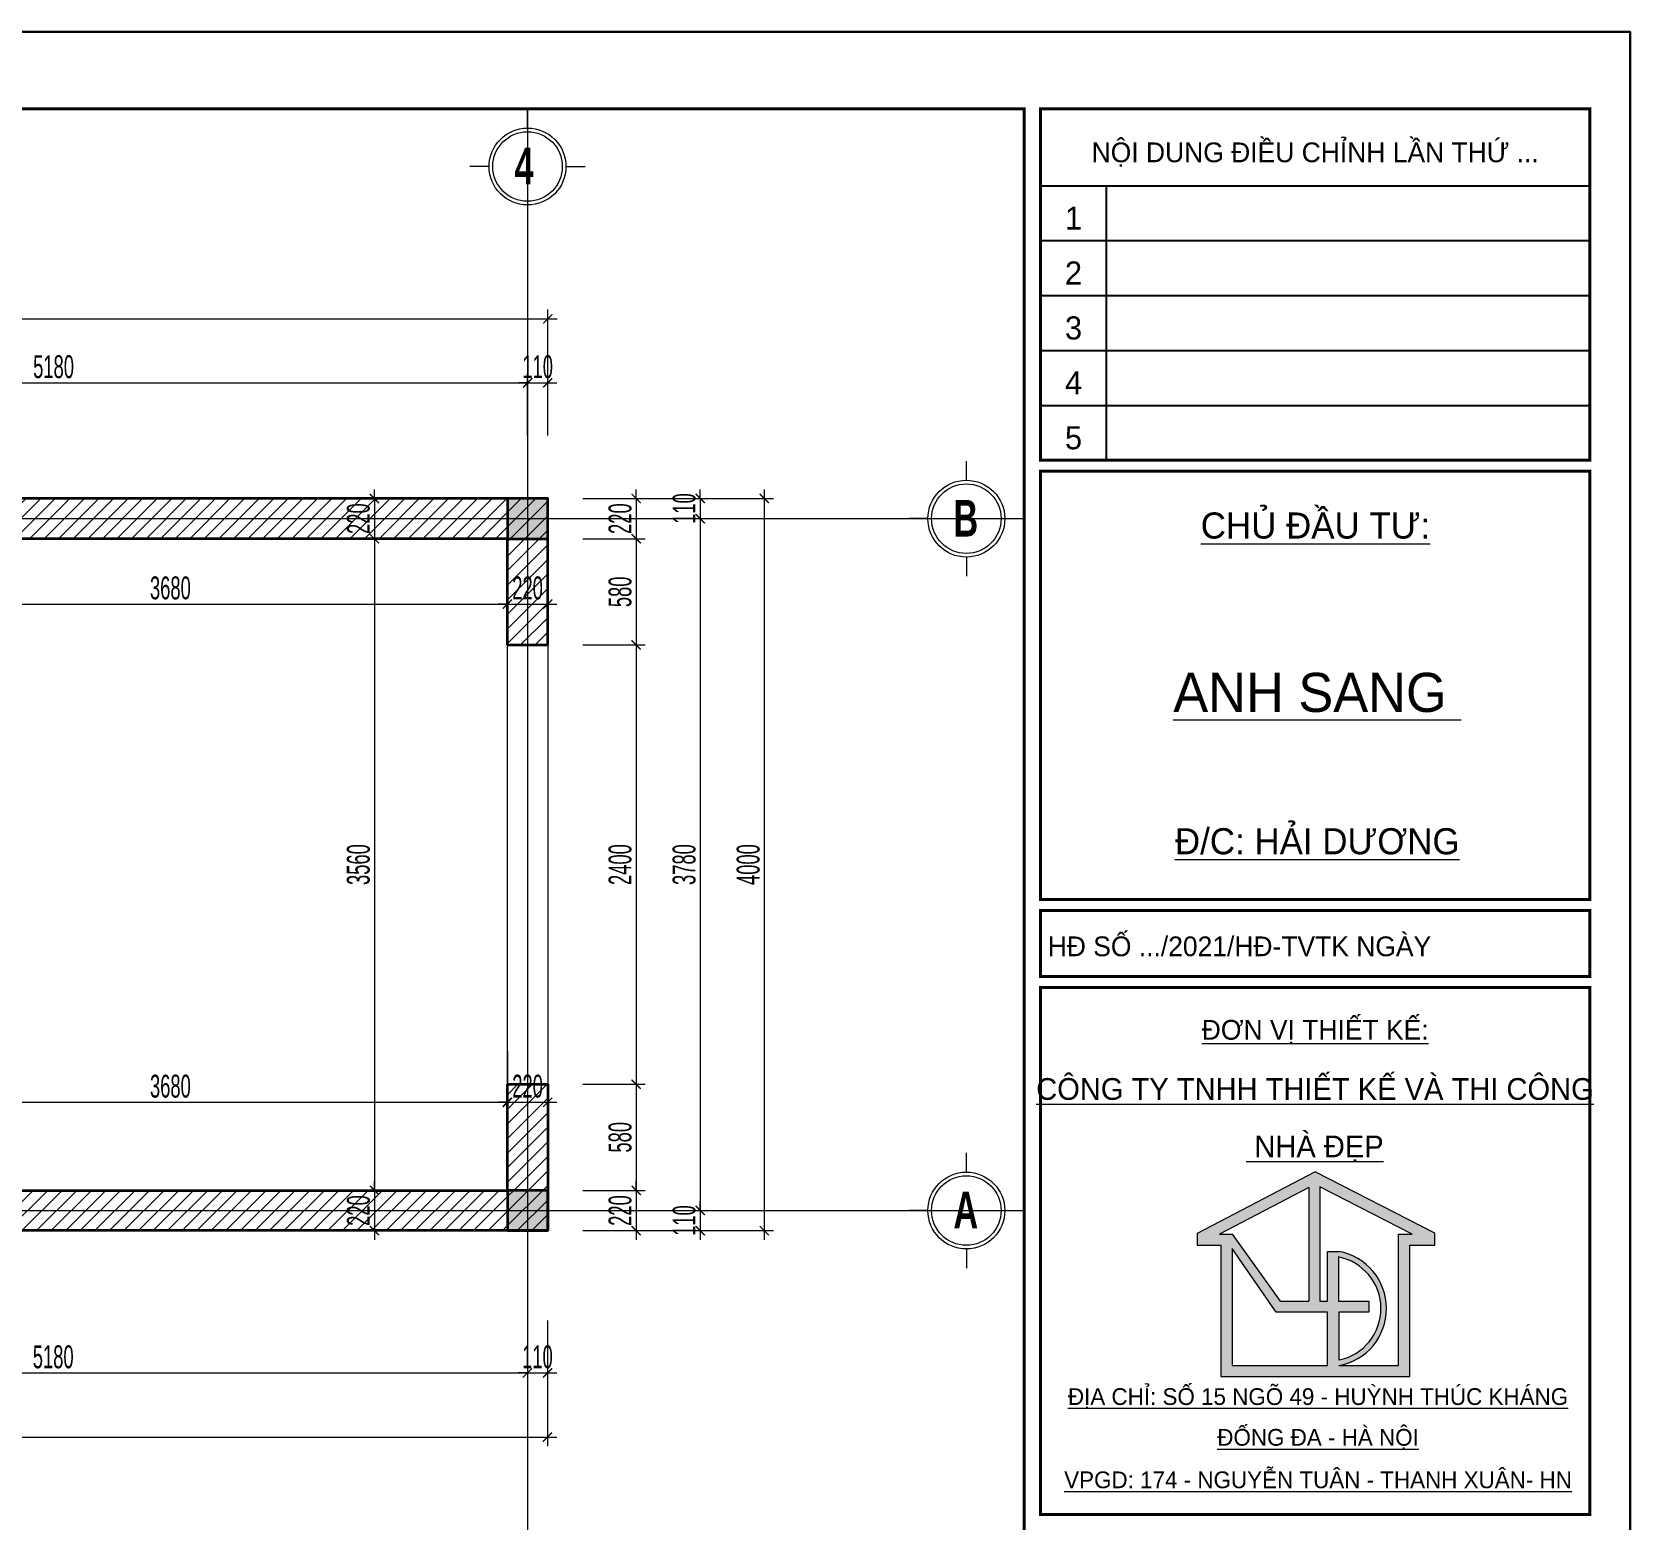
# Model space of a CAD drawing. Header units: millimetres. Extents: x 1336014 to 2939047, y -333549 to -60566.
# Drawn here: x 1459574 to 1468303, y -119753 to -111623 of the extents above; entities that cross this region are included whole.
import ezdxf
from ezdxf.enums import TextEntityAlignment as Align

# ---------------------------------------------------------------- set-up
doc = ezdxf.new("R2010")
doc.units = ezdxf.units.MM
doc.header["$MEASUREMENT"] = 0
doc.linetypes.add('CENTER2', pattern=[1.125, 0.75, -0.125, 0.125, -0.125])
for name, color, linetype, lineweight in [('01.Cut', 255, 'Continuous', 35), ('02.Thay', 145, 'Continuous', 15), ('05.Text', 253, 'Continuous', 18), ('06.betong', 2, 'Continuous', 35), ('08.Dim', 156, 'Continuous', 15), ('09.Hatch', 250, 'Continuous', 5), ('10.truc', 250, 'CENTER2', 20), ('11.Khung bo', 32, 'Continuous', 50), ('12.Khung', 36, 'Continuous', 25)]:
    doc.layers.add(name, color=color, linetype=linetype, lineweight=lineweight)
doc.layers.add('Tpl_Bound', color=1, linetype='Continuous', plot=False)
doc.styles.add('AVANT', font='')
doc.styles.add('AVANTHB', font='')
doc.styles.add('TT5_Text Dim', font='hoatbif.shx', dxfattribs={"width": 0.6})
doc.styles.add('VnAvantH', font='')
doc.styles.get('AVANT').set_extended_font_data('.VnAvant')
doc.styles.get('AVANTHB').set_extended_font_data('.VnAvantH', bold=True)
doc.styles.get('VnAvantH').set_extended_font_data('.VnAvantH')
doc.dimstyles.new('TT5_Dim 1-50', dxfattribs={"dimscale": 50, "dimtxt": 2.5, "dimasz": 1, "dimexe": 1, "dimexo": 0.5, "dimgap": 0.5, "dimtad": 1, "dimdec": 0, "dimzin": 0, "dimdsep": 46, "dimtxsty": 'TT5_Text Dim', "dimblk": 'ARCHTICK', "dimcen": 0, "dimdle": 1, "dimclrd": 256, "dimclre": 256, "dimclrt": 1, "dimadec": 0, "dimazin": 0, "dimtfac": 0.015, "dimtdec": 0, "dimtix": 1, "dimtmove": 2, "dimatfit": 3, "dimldrblk": 'DOT', "dimfxl": 1, "dimtolj": 1, "dimtzin": 0, "dimlwd": -1, "dimlwe": -1, "dimarcsym": 1})
pattern_1 = [(45, (907983.08, -82076.24), (-39.7747564, 39.7747564), [])]

# ---------------------------------------------------------------- blocks, each defined once
blk = doc.blocks.new('100')
at = {"layer": '09.Hatch'}
h = blk.add_hatch(color=3, dxfattribs=at)
h.paths.add_polyline_path([(1897639, -927180), (1897639, -927287), (1897855, -927287), (1897855, -928484), (1898824, -928484), (1899574, -928484), (1899574, -927287), (1899801, -927287), (1899801, -927179), (1898713, -926620)])
h.paths.add_polyline_path([(1898756, -926756), (1899596, -927187), (1899473, -927187), (1899473, -928384), (1898929, -928384, 0.834181), (1898929, -927344), (1898824, -927344), (1898824, -927797), (1898756, -927797)], flags=16)
h.paths.add_polyline_path([(1898656, -927796), (1898393, -927796), (1897956, -927186), (1897843, -927186), (1898656, -926763)], flags=16)
h.paths.add_polyline_path([(1898929, -928333), (1898929, -927898), (1899202, -927898), (1899202, -927797), (1898924, -927797), (1898924, -927395, -0.822042)], flags=16)
h.paths.add_polyline_path([(1898357, -927898), (1898824, -927898), (1898824, -928384), (1897956, -928384), (1897956, -927316)], flags=16)
at = {"layer": '05.Text'}
for p, q in [((1898713, -926620), (1897639, -927180)), ((1899801, -927179), (1898713, -926620)), ((1899801, -927179), (1898713, -926620)), ((1899801, -927179), (1898713, -926620)), ((1898656, -926763), (1897843, -927186)), ((1898656, -926763), (1897843, -927186)), ((1898656, -926763), (1897843, -927186)), ((1898656, -926763), (1898656, -927796)), ((1898656, -926763), (1898656, -927796)), ((1898656, -926763), (1898656, -927796)), ((1899596, -927187), (1898756, -926756)), ((1898756, -926756), (1898756, -927797)), ((1899596, -927187), (1898756, -926756)), ((1898756, -926756), (1898756, -927797)), ((1899596, -927187), (1898756, -926756)), ((1898756, -926756), (1898756, -927797)), ((1897639, -927180), (1897639, -927287)), ((1897843, -927186), (1897956, -927186)), ((1897956, -927186), (1897956, -927186)), ((1897956, -927186), (1898393, -927796)), ((1899473, -928384), (1899473, -927187)), ((1899473, -927187), (1899596, -927187)), ((1899473, -928384), (1899473, -927187)), ((1899473, -927187), (1899596, -927187)), ((1899473, -928384), (1899473, -927187)), ((1899473, -927187), (1899596, -927187)), ((1899801, -927287), (1899801, -927179)), ((1899801, -927287), (1899801, -927179)), ((1899801, -927287), (1899801, -927179)), ((1897639, -927287), (1897855, -927287)), ((1897855, -927287), (1897855, -928484)), ((1897956, -927316), (1897956, -928384)), ((1898357, -927898), (1897956, -927316)), ((1898824, -927797), (1898824, -927344)), ((1898824, -927797), (1898824, -927344)), ((1898824, -927344), (1898929, -927344)), ((1898924, -927395), (1898924, -927797)), ((1899574, -928484), (1899574, -927287)), ((1899574, -927287), (1899801, -927287)), ((1898393, -927796), (1898656, -927796)), ((1898756, -927797), (1898824, -927797)), ((1898924, -927797), (1899202, -927797)), ((1899202, -927797), (1899202, -927898)), ((1898824, -927898), (1898357, -927898)), ((1898824, -928384), (1898824, -927898)), ((1899202, -927898), (1898929, -927898)), ((1898929, -927898), (1898929, -928333)), ((1897956, -928384), (1898824, -928384)), ((1898929, -928384), (1899473, -928384)), ((1897855, -928484), (1898824, -928484)), ((1898824, -928484), (1899574, -928484))]:
    blk.add_line(p, q, dxfattribs=at)
for radius, start, end in [(478, 281.4298, 79.1164), (478, 281.4298, 79.1164), (478, 281.4298, 79.1164), (528, 280.3316, 79.6684)]:
    blk.add_arc((1898834, -927864), radius, start, end, dxfattribs=at)
at = {"layer": '11.Khung bo', "const_width": 26.7}
for points in [[(1860913, -945240), (1860913, -916940), (1896063, -916940), (1896063, -945240)], [(1860913, -945240), (1860913, -916940), (1896063, -916940), (1896063, -945240)], [(1860913, -945240), (1860913, -916940), (1896063, -916940), (1896063, -945240)], [(1896213, -920140), (1896213, -916940), (1901213, -916940), (1901213, -920140)], [(1896213, -920140), (1896213, -916940), (1901213, -916940), (1901213, -920140)], [(1896213, -920140), (1896213, -916940), (1901213, -916940), (1901213, -920140)], [(1896213, -924140), (1901213, -924140), (1901213, -920240), (1896213, -920240)], [(1896213, -924140), (1901213, -924140), (1901213, -920240), (1896213, -920240)], [(1896213, -924140), (1901213, -924140), (1901213, -920240), (1896213, -920240)], [(1896213, -924840), (1901213, -924840), (1901213, -924240), (1896213, -924240)], [(1896213, -924840), (1901213, -924840), (1901213, -924240), (1896213, -924240)], [(1896213, -924840), (1901213, -924840), (1901213, -924240), (1896213, -924240)], [(1896213, -929740), (1901213, -929740), (1901213, -924940), (1896213, -924940)], [(1896213, -929740), (1901213, -929740), (1901213, -924940), (1896213, -924940)], [(1896213, -929740), (1901213, -929740), (1901213, -924940), (1896213, -924940)]]:
    blk.add_lwpolyline(points, close=True, dxfattribs=at)
at = {"layer": '12.Khung'}
for p, q in [((1896213, -917640), (1901213, -917640)), ((1896213, -917640), (1901213, -917640)), ((1896213, -917640), (1901213, -917640)), ((1896813, -920140), (1896813, -917640)), ((1896813, -920140), (1896813, -917640)), ((1896813, -920140), (1896813, -917640)), ((1896213, -918140), (1901213, -918140)), ((1896213, -918140), (1901213, -918140)), ((1896213, -918140), (1901213, -918140)), ((1896213, -918640), (1901213, -918640)), ((1896213, -918640), (1901213, -918640)), ((1896213, -918640), (1901213, -918640)), ((1896213, -919140), (1901213, -919140)), ((1896213, -919140), (1901213, -919140)), ((1896213, -919140), (1901213, -919140)), ((1896213, -919640), (1901213, -919640)), ((1896213, -919640), (1901213, -919640)), ((1896213, -919640), (1901213, -919640))]:
    blk.add_line(p, q, dxfattribs=at)
blk.add_lwpolyline([(1901579, -945940), (1901579, -916240), (1859580, -916240), (1859580, -945940)], close=True, dxfattribs=at)
blk.add_lwpolyline([(1901579, -945940), (1901579, -916240), (1859580, -916240), (1859580, -945940)], close=True, dxfattribs=at)
blk.add_lwpolyline([(1901579, -945940), (1901579, -916240), (1859580, -916240), (1859580, -945940)], close=True, dxfattribs=at)
at = {"layer": '05.Text', "style": 'VnAvantH'}
for s, p in [('Néi dung ®iÒu chØnh lÇn thø ...', (1898713, -917329)), ('H§ sè .../2021/H§-TVTK ngµy ', (1898057, -924540))]:
    blk.add_text(s, height=180, dxfattribs=at).set_placement(p, align=Align.MIDDLE)
at = {"layer": '05.Text'}
for s, height, style, p in [('1', 210, 'AVANT', (1896513, -918040)), ('2', 210, 'AVANT', (1896513, -918540)), ('3', 210, 'AVANT', (1896513, -919040)), ('4', 210, 'AVANT', (1896513, -919540)), ('5', 210, 'AVANT', (1896513, -920040)), ('%%uChñ ®Çu t\xad:', 237.6, 'VnAvantH', (1898716, -920853)), ('%%Uanh sang ', 356.4, 'VnAvantH', (1898732, -922432)), ('%%U®/c: h¶i d\xad¬ng', 237.6, 'VnAvantH', (1898732, -923728)), ('%%U®¬n vÞ thiÕt kÕ:', 180, 'VnAvantH', (1898713, -925416)), ('%%Uc«ng ty tnhh thiÕt kÕ vµ thi c«ng', 198, 'VnAvantH', (1898711, -925964)), ('%%U nhµ ®Ñp', 198, 'VnAvantH', (1898711, -926487)), ('%%U®Þa chØ: sè 15 ngâ 49 - huúnh thóc kh¸ng', 152.46, 'VnAvantH', (1898739, -928742)), ('%%U®èng ®a - hµ néi', 152.46, 'VnAvantH', (1898739, -929113)), ('%%Uvpgd: 174 - nguyÔn tu©n - thanh xu©n- hn', 152.46, 'VnAvantH', (1898739, -929500))]:
    blk.add_text(s, height=height, dxfattribs=dict(at, style=style)).set_placement(p, align=Align.CENTER)
blk = doc.blocks.new('DANHTRUC')
for p, q in [((980383, -947347), (980383, -947137)), ((979963, -947767), (979753, -947767)), ((980803, -947767), (981013, -947767)), ((980383, -948187), (980383, -948397))]:
    blk.add_line(p, q)
for radius in [420, 380]:
    blk.add_circle((980383, -947767), radius)
blk = doc.blocks.new('DFGFH')
h = blk.add_hatch(color=256)
h.dxf.hatch_style = 1
h.paths.add_polyline_path([(15438.1, 12136.8), (15658.1, 12136.8), (15658.1, 12356.8), (15438.1, 12356.8)])
blk.add_lwpolyline([(15438.1, 12136.8), (15658.1, 12136.8), (15658.1, 12356.8), (15438.1, 12356.8)], close=True)
blk = doc.blocks.new('_ARCHTICK')
at = {"const_width": 0.15}
blk.add_lwpolyline([(-0.5, -0.5), (0.5, 0.5)], dxfattribs=at)
blk = doc.blocks.new('*D484')
at = {"layer": '08.Dim', "transparency": 16777216}
for p, q in [((1457100.1, -118662.1), (1457100.1, -118999.6)), ((1462280.1, -118662.1), (1462280.1, -118999.6)), ((1457050.1, -118949.6), (1462330.1, -118949.6))]:
    blk.add_line(p, q, dxfattribs=at)
at = {"layer": 'Defpoints', "color": 0, "transparency": 16777216}
for p in [(1457100.1, -118637.1), (1462280.1, -118637.1), (1462280.1, -118949.6)]:
    blk.add_point(p, dxfattribs=at)
at = {"layer": '08.Dim', "transparency": 16777216, "xscale": 50, "yscale": 50, "zscale": 50, "rotation": 180}
blk.add_blockref('_ARCHTICK', (1457100.1, -118949.6), dxfattribs=at)
at = {"layer": '08.Dim', "transparency": 16777216, "xscale": 50, "yscale": 50, "zscale": 50}
blk.add_blockref('_ARCHTICK', (1462280.1, -118949.6), dxfattribs=at)
at = {"layer": '08.Dim', "color": 1, "transparency": 16777216, "insert": (1459690.1, -118862.1), "char_height": 125, "attachment_point": 5, "style": 'TT5_Text Dim'}
blk.add_mtext('\\A1;5180', dxfattribs=at)
blk = doc.blocks.new('_DOT')
blk.add_line((-0.5, 0), (-1, 0))
at = {"const_width": 0.5}
blk.add_lwpolyline([(-0.25, 0, 1), (0.25, 0, 1)], format="xyb", close=True, dxfattribs=at)
blk = doc.blocks.new('*D485')
at = {"layer": '08.Dim', "transparency": 16777216}
for p, q in [((1462280.1, -118662.1), (1462280.1, -118999.6)), ((1462390.1, -118662.1), (1462390.1, -118999.6)), ((1462280.1, -118949.6), (1462230.1, -118949.6)), ((1462280.1, -118949.6), (1462390.1, -118949.6)), ((1462390.1, -118949.6), (1462440.1, -118949.6))]:
    blk.add_line(p, q, dxfattribs=at)
at = {"layer": 'Defpoints', "color": 0, "transparency": 16777216}
for p in [(1462280.1, -118637.1), (1462390.1, -118637.1), (1462390.1, -118949.6)]:
    blk.add_point(p, dxfattribs=at)
at = {"layer": '08.Dim', "transparency": 16777216, "xscale": 50, "yscale": 50, "zscale": 50}
blk.add_blockref('_ARCHTICK', (1462280.1, -118949.6), dxfattribs=at)
at = {"layer": '08.Dim', "transparency": 16777216, "xscale": 50, "yscale": 50, "zscale": 50, "rotation": 180}
blk.add_blockref('_ARCHTICK', (1462390.1, -118949.6), dxfattribs=at)
at = {"layer": '08.Dim', "color": 1, "transparency": 16777216, "insert": (1462335.1, -118862.1), "char_height": 125, "attachment_point": 5, "style": 'TT5_Text Dim'}
blk.add_mtext('\\A1;110', dxfattribs=at)
blk = doc.blocks.new('*D486')
at = {"layer": '08.Dim', "transparency": 16777216}
for p, q in [((1447390.1, -118662.1), (1447390.1, -119349.6)), ((1462390.1, -118662.1), (1462390.1, -119349.6)), ((1447340.1, -119299.6), (1462440.1, -119299.6))]:
    blk.add_line(p, q, dxfattribs=at)
at = {"layer": 'Defpoints', "color": 0, "transparency": 16777216}
for p in [(1447390.1, -118637.1), (1462390.1, -118637.1), (1462390.1, -119299.6)]:
    blk.add_point(p, dxfattribs=at)
at = {"layer": '08.Dim', "transparency": 16777216, "xscale": 50, "yscale": 50, "zscale": 50, "rotation": 180}
blk.add_blockref('_ARCHTICK', (1447390.1, -119299.6), dxfattribs=at)
at = {"layer": '08.Dim', "transparency": 16777216, "xscale": 50, "yscale": 50, "zscale": 50}
blk.add_blockref('_ARCHTICK', (1462390.1, -119299.6), dxfattribs=at)
at = {"layer": '08.Dim', "color": 1, "transparency": 16777216, "insert": (1455390.1, -119212.1), "char_height": 125, "attachment_point": 5, "style": 'TT5_Text Dim'}
blk.add_mtext('\\A1;15000', dxfattribs=at)
blk = doc.blocks.new('*D491')
at = {"layer": '08.Dim', "transparency": 16777216}
for p, q in [((1462583.6, -114172), (1463274.2, -114172)), ((1463224.2, -114172), (1463224.2, -114122)), ((1463224.2, -114172), (1463224.2, -114282)), ((1462583.6, -114282), (1463274.2, -114282)), ((1463224.2, -114282), (1463224.2, -114332))]:
    blk.add_line(p, q, dxfattribs=at)
at = {"layer": 'Defpoints', "color": 0, "transparency": 16777216}
for p in [(1462558.6, -114172), (1462558.6, -114282), (1463224.2, -114282)]:
    blk.add_point(p, dxfattribs=at)
at = {"layer": '08.Dim', "transparency": 16777216, "xscale": 50, "yscale": 50, "zscale": 50}
for p, rotation in [((1463224.2, -114172), 270), ((1463224.2, -114282), 90)]:
    blk.add_blockref('_ARCHTICK', p, dxfattribs=dict(at, rotation=rotation))
at = {"layer": '08.Dim', "color": 1, "transparency": 16777216, "insert": (1463136.7, -114227), "char_height": 125, "attachment_point": 5, "rotation": 90, "style": 'TT5_Text Dim'}
blk.add_mtext('\\A1;110', dxfattribs=at)
blk = doc.blocks.new('*D492')
at = {"layer": '08.Dim', "transparency": 16777216}
for p, q in [((1463224.2, -114232), (1463224.2, -118112)), ((1462583.6, -114282), (1463274.2, -114282)), ((1462583.6, -118062), (1463274.2, -118062))]:
    blk.add_line(p, q, dxfattribs=at)
at = {"layer": 'Defpoints', "color": 0, "transparency": 16777216}
for p in [(1462558.6, -114282), (1462558.6, -118062), (1463224.2, -118062)]:
    blk.add_point(p, dxfattribs=at)
at = {"layer": '08.Dim', "transparency": 16777216, "xscale": 50, "yscale": 50, "zscale": 50}
for p, rotation in [((1463224.2, -114282), 90), ((1463224.2, -118062), 270)]:
    blk.add_blockref('_ARCHTICK', p, dxfattribs=dict(at, rotation=rotation))
at = {"layer": '08.Dim', "color": 1, "transparency": 16777216, "insert": (1463136.7, -116172), "char_height": 125, "attachment_point": 5, "rotation": 90, "style": 'TT5_Text Dim'}
blk.add_mtext('\\A1;3780', dxfattribs=at)
blk = doc.blocks.new('*D493')
at = {"layer": '08.Dim', "transparency": 16777216}
for p, q in [((1463224.2, -118062), (1463224.2, -118012)), ((1462583.6, -118062), (1463274.2, -118062)), ((1463224.2, -118062), (1463224.2, -118172)), ((1462583.6, -118172), (1463274.2, -118172)), ((1463224.2, -118172), (1463224.2, -118222))]:
    blk.add_line(p, q, dxfattribs=at)
at = {"layer": 'Defpoints', "color": 0, "transparency": 16777216}
for p in [(1462558.6, -118062), (1462558.6, -118172), (1463224.2, -118172)]:
    blk.add_point(p, dxfattribs=at)
at = {"layer": '08.Dim', "transparency": 16777216, "xscale": 50, "yscale": 50, "zscale": 50}
for p, rotation in [((1463224.2, -118062), 270), ((1463224.2, -118172), 90)]:
    blk.add_blockref('_ARCHTICK', p, dxfattribs=dict(at, rotation=rotation))
at = {"layer": '08.Dim', "color": 1, "transparency": 16777216, "insert": (1463136.7, -118117), "char_height": 125, "attachment_point": 5, "rotation": 90, "style": 'TT5_Text Dim'}
blk.add_mtext('\\A1;110', dxfattribs=at)
blk = doc.blocks.new('*D494')
at = {"layer": '08.Dim', "transparency": 16777216}
for p, q in [((1462583.6, -114172), (1463624.2, -114172)), ((1463574.2, -114122), (1463574.2, -118222)), ((1462583.6, -118172), (1463624.2, -118172))]:
    blk.add_line(p, q, dxfattribs=at)
at = {"layer": 'Defpoints', "color": 0, "transparency": 16777216}
for p in [(1462558.6, -114172), (1462558.6, -118172), (1463574.2, -118172)]:
    blk.add_point(p, dxfattribs=at)
at = {"layer": '08.Dim', "transparency": 16777216, "xscale": 50, "yscale": 50, "zscale": 50}
for p, rotation in [((1463574.2, -114172), 90), ((1463574.2, -118172), 270)]:
    blk.add_blockref('_ARCHTICK', p, dxfattribs=dict(at, rotation=rotation))
at = {"layer": '08.Dim', "color": 1, "transparency": 16777216, "insert": (1463486.7, -116172), "char_height": 125, "attachment_point": 5, "rotation": 90, "style": 'TT5_Text Dim'}
blk.add_mtext('\\A1;4000', dxfattribs=at)
blk = doc.blocks.new('*D497')
at = {"layer": '08.Dim', "transparency": 16777216}
for p, q in [((1457052.1, -113540.3), (1462332.1, -113540.3)), ((1457102.1, -113827.8), (1457102.1, -113490.3)), ((1462282.1, -113827.8), (1462282.1, -113490.3))]:
    blk.add_line(p, q, dxfattribs=at)
at = {"layer": 'Defpoints', "color": 0, "transparency": 16777216}
for p in [(1462282.1, -113540.3), (1457102.1, -113852.8), (1462282.1, -113852.8)]:
    blk.add_point(p, dxfattribs=at)
at = {"layer": '08.Dim', "transparency": 16777216, "xscale": 50, "yscale": 50, "zscale": 50, "rotation": 180}
blk.add_blockref('_ARCHTICK', (1457102.1, -113540.3), dxfattribs=at)
at = {"layer": '08.Dim', "transparency": 16777216, "xscale": 50, "yscale": 50, "zscale": 50}
blk.add_blockref('_ARCHTICK', (1462282.1, -113540.3), dxfattribs=at)
at = {"layer": '08.Dim', "color": 1, "transparency": 16777216, "insert": (1459692.1, -113452.8), "char_height": 125, "attachment_point": 5, "style": 'TT5_Text Dim'}
blk.add_mtext('\\A1;5180', dxfattribs=at)
blk = doc.blocks.new('*D499')
at = {"layer": '08.Dim', "transparency": 16777216}
for p, q in [((1462281.1, -113540.3), (1462231.1, -113540.3)), ((1462281.1, -113827.8), (1462281.1, -113490.3)), ((1462281.1, -113540.3), (1462391.1, -113540.3)), ((1462391.1, -113827.8), (1462391.1, -113490.3)), ((1462391.1, -113540.3), (1462441.1, -113540.3))]:
    blk.add_line(p, q, dxfattribs=at)
at = {"layer": 'Defpoints', "color": 0, "transparency": 16777216}
for p in [(1462391.1, -113540.3), (1462281.1, -113852.8), (1462391.1, -113852.8)]:
    blk.add_point(p, dxfattribs=at)
at = {"layer": '08.Dim', "transparency": 16777216, "xscale": 50, "yscale": 50, "zscale": 50}
blk.add_blockref('_ARCHTICK', (1462281.1, -113540.3), dxfattribs=at)
at = {"layer": '08.Dim', "transparency": 16777216, "xscale": 50, "yscale": 50, "zscale": 50, "rotation": 180}
blk.add_blockref('_ARCHTICK', (1462391.1, -113540.3), dxfattribs=at)
at = {"layer": '08.Dim', "color": 1, "transparency": 16777216, "insert": (1462336.1, -113452.8), "char_height": 125, "attachment_point": 5, "style": 'TT5_Text Dim'}
blk.add_mtext('\\A1;110', dxfattribs=at)
blk = doc.blocks.new('*D500')
at = {"layer": '08.Dim', "transparency": 16777216}
for p, q in [((1447342.1, -113190.3), (1462442.1, -113190.3)), ((1447392.1, -113827.8), (1447392.1, -113140.3)), ((1462392.1, -113827.8), (1462392.1, -113140.3))]:
    blk.add_line(p, q, dxfattribs=at)
at = {"layer": 'Defpoints', "color": 0, "transparency": 16777216}
for p in [(1462392.1, -113190.3), (1447392.1, -113852.8), (1462392.1, -113852.8)]:
    blk.add_point(p, dxfattribs=at)
at = {"layer": '08.Dim', "transparency": 16777216, "xscale": 50, "yscale": 50, "zscale": 50, "rotation": 180}
blk.add_blockref('_ARCHTICK', (1447392.1, -113190.3), dxfattribs=at)
at = {"layer": '08.Dim', "transparency": 16777216, "xscale": 50, "yscale": 50, "zscale": 50}
blk.add_blockref('_ARCHTICK', (1462392.1, -113190.3), dxfattribs=at)
at = {"layer": '08.Dim', "color": 1, "transparency": 16777216, "insert": (1455592.1, -113102.8), "char_height": 125, "attachment_point": 5, "style": 'TT5_Text Dim'}
blk.add_mtext('\\A1;15000', dxfattribs=at)
blk = doc.blocks.new('*D519')
at = {"layer": '08.Dim', "transparency": 16777216}
for p, q in [((1462583.6, -114172), (1462924.2, -114172)), ((1462874.2, -114172), (1462874.2, -114122)), ((1462874.2, -114172), (1462874.2, -114392)), ((1462583.6, -114392), (1462924.2, -114392)), ((1462874.2, -114392), (1462874.2, -114442))]:
    blk.add_line(p, q, dxfattribs=at)
at = {"layer": 'Defpoints', "color": 0, "transparency": 16777216}
for p in [(1462558.6, -114172), (1462558.6, -114392), (1462874.2, -114392)]:
    blk.add_point(p, dxfattribs=at)
at = {"layer": '08.Dim', "transparency": 16777216, "xscale": 50, "yscale": 50, "zscale": 50}
for p, rotation in [((1462874.2, -114172), 270), ((1462874.2, -114392), 90)]:
    blk.add_blockref('_ARCHTICK', p, dxfattribs=dict(at, rotation=rotation))
at = {"layer": '08.Dim', "color": 1, "transparency": 16777216, "insert": (1462786.7, -114282), "char_height": 125, "attachment_point": 5, "rotation": 90, "style": 'TT5_Text Dim'}
blk.add_mtext('\\A1;220', dxfattribs=at)
blk = doc.blocks.new('*D520')
at = {"layer": '08.Dim', "transparency": 16777216}
for p, q in [((1462874.2, -114342), (1462874.2, -115022)), ((1462583.6, -114392), (1462924.2, -114392)), ((1462583.6, -114972), (1462924.2, -114972))]:
    blk.add_line(p, q, dxfattribs=at)
at = {"layer": 'Defpoints', "color": 0, "transparency": 16777216}
for p in [(1462558.6, -114392), (1462558.6, -114972), (1462874.2, -114972)]:
    blk.add_point(p, dxfattribs=at)
at = {"layer": '08.Dim', "transparency": 16777216, "xscale": 50, "yscale": 50, "zscale": 50}
for p, rotation in [((1462874.2, -114392), 90), ((1462874.2, -114972), 270)]:
    blk.add_blockref('_ARCHTICK', p, dxfattribs=dict(at, rotation=rotation))
at = {"layer": '08.Dim', "color": 1, "transparency": 16777216, "insert": (1462786.7, -114682), "char_height": 125, "attachment_point": 5, "rotation": 90, "style": 'TT5_Text Dim'}
blk.add_mtext('\\A1;580', dxfattribs=at)
blk = doc.blocks.new('*D521')
at = {"layer": '08.Dim', "transparency": 16777216}
for p, q in [((1462874.2, -114922), (1462874.2, -117422)), ((1462583.6, -114972), (1462924.2, -114972)), ((1462583.6, -117372), (1462924.2, -117372))]:
    blk.add_line(p, q, dxfattribs=at)
at = {"layer": 'Defpoints', "color": 0, "transparency": 16777216}
for p in [(1462558.6, -114972), (1462558.6, -117372), (1462874.2, -117372)]:
    blk.add_point(p, dxfattribs=at)
at = {"layer": '08.Dim', "transparency": 16777216, "xscale": 50, "yscale": 50, "zscale": 50}
for p, rotation in [((1462874.2, -114972), 90), ((1462874.2, -117372), 270)]:
    blk.add_blockref('_ARCHTICK', p, dxfattribs=dict(at, rotation=rotation))
at = {"layer": '08.Dim', "color": 1, "transparency": 16777216, "insert": (1462786.7, -116172), "char_height": 125, "attachment_point": 5, "rotation": 90, "style": 'TT5_Text Dim'}
blk.add_mtext('\\A1;2400', dxfattribs=at)
blk = doc.blocks.new('*D522')
at = {"layer": '08.Dim', "transparency": 16777216}
for p, q in [((1462583.6, -117372), (1462924.2, -117372)), ((1462874.2, -117322), (1462874.2, -118002)), ((1462583.6, -117952), (1462924.2, -117952))]:
    blk.add_line(p, q, dxfattribs=at)
at = {"layer": 'Defpoints', "color": 0, "transparency": 16777216}
for p in [(1462558.6, -117372), (1462558.6, -117952), (1462874.2, -117952)]:
    blk.add_point(p, dxfattribs=at)
at = {"layer": '08.Dim', "transparency": 16777216, "xscale": 50, "yscale": 50, "zscale": 50}
for p, rotation in [((1462874.2, -117372), 90), ((1462874.2, -117952), 270)]:
    blk.add_blockref('_ARCHTICK', p, dxfattribs=dict(at, rotation=rotation))
at = {"layer": '08.Dim', "color": 1, "transparency": 16777216, "insert": (1462786.7, -117662), "char_height": 125, "attachment_point": 5, "rotation": 90, "style": 'TT5_Text Dim'}
blk.add_mtext('\\A1;580', dxfattribs=at)
blk = doc.blocks.new('*D523')
at = {"layer": '08.Dim', "transparency": 16777216}
for p, q in [((1462874.2, -117952), (1462874.2, -117902)), ((1462583.6, -117952), (1462924.2, -117952)), ((1462874.2, -117952), (1462874.2, -118172)), ((1462583.6, -118172), (1462924.2, -118172)), ((1462874.2, -118172), (1462874.2, -118222))]:
    blk.add_line(p, q, dxfattribs=at)
at = {"layer": 'Defpoints', "color": 0, "transparency": 16777216}
for p in [(1462558.6, -117952), (1462558.6, -118172), (1462874.2, -118172)]:
    blk.add_point(p, dxfattribs=at)
at = {"layer": '08.Dim', "transparency": 16777216, "xscale": 50, "yscale": 50, "zscale": 50}
for p, rotation in [((1462874.2, -117952), 270), ((1462874.2, -118172), 90)]:
    blk.add_blockref('_ARCHTICK', p, dxfattribs=dict(at, rotation=rotation))
at = {"layer": '08.Dim', "color": 1, "transparency": 16777216, "insert": (1462786.7, -118062), "char_height": 125, "attachment_point": 5, "rotation": 90, "style": 'TT5_Text Dim'}
blk.add_mtext('\\A1;220', dxfattribs=at)
blk = doc.blocks.new('*D365')
at = {"layer": '08.Dim', "transparency": 16777216}
for p, q in [((1458490.1, -114633.2), (1458490.1, -114798.8)), ((1462170.1, -114633.6), (1462170.1, -114798.8)), ((1458440.1, -114748.8), (1462220.1, -114748.8))]:
    blk.add_line(p, q, dxfattribs=at)
at = {"layer": 'Defpoints', "color": 0, "transparency": 16777216}
for p in [(1458490.1, -114608.2), (1462170.1, -114608.6), (1462170.1, -114748.8)]:
    blk.add_point(p, dxfattribs=at)
at = {"layer": '08.Dim', "transparency": 16777216, "xscale": 50, "yscale": 50, "zscale": 50, "rotation": 180}
blk.add_blockref('_ARCHTICK', (1458490.1, -114748.8), dxfattribs=at)
at = {"layer": '08.Dim', "transparency": 16777216, "xscale": 50, "yscale": 50, "zscale": 50}
blk.add_blockref('_ARCHTICK', (1462170.1, -114748.8), dxfattribs=at)
at = {"layer": '08.Dim', "color": 1, "transparency": 16777216, "insert": (1460330.1, -114661.3), "char_height": 125, "attachment_point": 5, "style": 'TT5_Text Dim'}
blk.add_mtext('\\A1;3680', dxfattribs=at)
blk = doc.blocks.new('*D366')
at = {"layer": '08.Dim', "transparency": 16777216}
for p, q in [((1462391.1, -114597), (1462391.1, -114798.8)), ((1462171.1, -114633.6), (1462171.1, -114798.8)), ((1462171.1, -114748.8), (1462121.1, -114748.8)), ((1462171.1, -114748.8), (1462391.1, -114748.8)), ((1462391.1, -114748.8), (1462441.1, -114748.8))]:
    blk.add_line(p, q, dxfattribs=at)
at = {"layer": 'Defpoints', "color": 0, "transparency": 16777216}
for p in [(1462171.1, -114608.6), (1462391.1, -114572), (1462391.1, -114748.8)]:
    blk.add_point(p, dxfattribs=at)
at = {"layer": '08.Dim', "transparency": 16777216, "xscale": 50, "yscale": 50, "zscale": 50}
blk.add_blockref('_ARCHTICK', (1462171.1, -114748.8), dxfattribs=at)
at = {"layer": '08.Dim', "transparency": 16777216, "xscale": 50, "yscale": 50, "zscale": 50, "rotation": 180}
blk.add_blockref('_ARCHTICK', (1462391.1, -114748.8), dxfattribs=at)
at = {"layer": '08.Dim', "color": 1, "transparency": 16777216, "insert": (1462281.1, -114661.3), "char_height": 125, "attachment_point": 5, "style": 'TT5_Text Dim'}
blk.add_mtext('\\A1;220', dxfattribs=at)
blk = doc.blocks.new('*D389')
at = {"layer": '08.Dim', "transparency": 16777216}
for p, q in [((1458490.1, -117191.8), (1458490.1, -117520.9)), ((1462170.1, -117191.8), (1462170.1, -117520.9)), ((1458440.1, -117470.9), (1462220.1, -117470.9))]:
    blk.add_line(p, q, dxfattribs=at)
at = {"layer": 'Defpoints', "color": 0, "transparency": 16777216}
for p in [(1458490.1, -117166.8), (1462170.1, -117166.8), (1462170.1, -117470.9)]:
    blk.add_point(p, dxfattribs=at)
at = {"layer": '08.Dim', "transparency": 16777216, "xscale": 50, "yscale": 50, "zscale": 50, "rotation": 180}
blk.add_blockref('_ARCHTICK', (1458490.1, -117470.9), dxfattribs=at)
at = {"layer": '08.Dim', "transparency": 16777216, "xscale": 50, "yscale": 50, "zscale": 50}
blk.add_blockref('_ARCHTICK', (1462170.1, -117470.9), dxfattribs=at)
at = {"layer": '08.Dim', "color": 1, "transparency": 16777216, "insert": (1460330.1, -117383.4), "char_height": 125, "attachment_point": 5, "style": 'TT5_Text Dim'}
blk.add_mtext('\\A1;3680', dxfattribs=at)
blk = doc.blocks.new('*D390')
at = {"layer": '08.Dim', "transparency": 16777216}
for p, q in [((1462171.1, -117191.8), (1462171.1, -117520.9)), ((1462391.1, -117191.8), (1462391.1, -117520.9)), ((1462171.1, -117470.9), (1462121.1, -117470.9)), ((1462171.1, -117470.9), (1462391.1, -117470.9)), ((1462391.1, -117470.9), (1462441.1, -117470.9))]:
    blk.add_line(p, q, dxfattribs=at)
at = {"layer": 'Defpoints', "color": 0, "transparency": 16777216}
for p in [(1462171.1, -117166.8), (1462391.1, -117166.8), (1462391.1, -117470.9)]:
    blk.add_point(p, dxfattribs=at)
at = {"layer": '08.Dim', "transparency": 16777216, "xscale": 50, "yscale": 50, "zscale": 50}
blk.add_blockref('_ARCHTICK', (1462171.1, -117470.9), dxfattribs=at)
at = {"layer": '08.Dim', "transparency": 16777216, "xscale": 50, "yscale": 50, "zscale": 50, "rotation": 180}
blk.add_blockref('_ARCHTICK', (1462391.1, -117470.9), dxfattribs=at)
at = {"layer": '08.Dim', "color": 1, "transparency": 16777216, "insert": (1462281.1, -117383.4), "char_height": 125, "attachment_point": 5, "style": 'TT5_Text Dim'}
blk.add_mtext('\\A1;220', dxfattribs=at)
blk = doc.blocks.new('*D397')
at = {"layer": '08.Dim', "transparency": 16777216}
for p, q in [((1461094.1, -114172), (1461494.8, -114172)), ((1461444.8, -114172), (1461444.8, -114122)), ((1461444.8, -114172), (1461444.8, -114392)), ((1461094.1, -114392), (1461494.8, -114392)), ((1461444.8, -114392), (1461444.8, -114442))]:
    blk.add_line(p, q, dxfattribs=at)
at = {"layer": 'Defpoints', "color": 0, "transparency": 16777216}
for p in [(1461069.1, -114172), (1461069.1, -114392), (1461444.8, -114392)]:
    blk.add_point(p, dxfattribs=at)
at = {"layer": '08.Dim', "transparency": 16777216, "xscale": 50, "yscale": 50, "zscale": 50}
for p, rotation in [((1461444.8, -114172), 270), ((1461444.8, -114392), 90)]:
    blk.add_blockref('_ARCHTICK', p, dxfattribs=dict(at, rotation=rotation))
at = {"layer": '08.Dim', "color": 1, "transparency": 16777216, "insert": (1461357.3, -114282), "char_height": 125, "attachment_point": 5, "rotation": 90, "style": 'TT5_Text Dim'}
blk.add_mtext('\\A1;220', dxfattribs=at)
blk = doc.blocks.new('*D398')
at = {"layer": '08.Dim', "transparency": 16777216}
for p, q in [((1461444.8, -114342), (1461444.8, -118002)), ((1461094.1, -114392), (1461494.8, -114392)), ((1461019.6, -117952), (1461494.8, -117952))]:
    blk.add_line(p, q, dxfattribs=at)
at = {"layer": 'Defpoints', "color": 0, "transparency": 16777216}
for p in [(1461069.1, -114392), (1460994.6, -117952), (1461444.8, -117952)]:
    blk.add_point(p, dxfattribs=at)
at = {"layer": '08.Dim', "transparency": 16777216, "xscale": 50, "yscale": 50, "zscale": 50}
for p, rotation in [((1461444.8, -114392), 90), ((1461444.8, -117952), 270)]:
    blk.add_blockref('_ARCHTICK', p, dxfattribs=dict(at, rotation=rotation))
at = {"layer": '08.Dim', "color": 1, "transparency": 16777216, "insert": (1461357.3, -116172), "char_height": 125, "attachment_point": 5, "rotation": 90, "style": 'TT5_Text Dim'}
blk.add_mtext('\\A1;3560', dxfattribs=at)
blk = doc.blocks.new('*D399')
at = {"layer": '08.Dim', "transparency": 16777216}
for p, q in [((1461444.8, -117952), (1461444.8, -117902)), ((1461019.6, -117952), (1461494.8, -117952)), ((1461444.8, -117952), (1461444.8, -118172)), ((1461041.7, -118172), (1461494.8, -118172)), ((1461444.8, -118172), (1461444.8, -118222))]:
    blk.add_line(p, q, dxfattribs=at)
at = {"layer": 'Defpoints', "color": 0, "transparency": 16777216}
for p in [(1460994.6, -117952), (1461016.7, -118172), (1461444.8, -118172)]:
    blk.add_point(p, dxfattribs=at)
at = {"layer": '08.Dim', "transparency": 16777216, "xscale": 50, "yscale": 50, "zscale": 50}
for p, rotation in [((1461444.8, -117952), 270), ((1461444.8, -118172), 90)]:
    blk.add_blockref('_ARCHTICK', p, dxfattribs=dict(at, rotation=rotation))
at = {"layer": '08.Dim', "color": 1, "transparency": 16777216, "insert": (1461357.3, -118062), "char_height": 125, "attachment_point": 5, "rotation": 90, "style": 'TT5_Text Dim'}
blk.add_mtext('\\A1;220', dxfattribs=at)

msp = doc.modelspace()

# ---------------------------------------------------------------- hatches: boundary and pattern name
at = {"layer": '09.Hatch', "ltscale": 50}
h = msp.add_hatch(dxfattribs=at)
h.set_pattern_fill('TUONGXAY', color=256, scale=450, style=0)
h.set_pattern_definition(pattern_1)
h.paths.add_polyline_path([(1462391.1, -114172), (1447391.1, -114172), (1447391.1, -114392), (1447391.1, -114896.8), (1447611.1, -114896.8), (1447611.1, -114392), (1449582.5, -114392), (1449582.5, -117152), (1452480.1, -117152), (1452480.1, -117042), (1449692.5, -117042), (1449692.5, -114392), (1453520.1, -114392), (1453520.1, -117042), (1453410.1, -117042), (1453410.1, -117152), (1453630.1, -117152), (1453630.1, -114392), (1456992.1, -114392), (1456992.1, -117022), (1457102.1, -117022), (1457102.1, -114536.6), (1458380.1, -114536.6), (1458380.1, -116912), (1457850.1, -116912), (1457850.1, -117022), (1458490.1, -117022), (1458490.1, -114392), (1462171.1, -114392), (1462171.1, -114972), (1462391.1, -114972)])
h.paths.add_polyline_path([(1458380.1, -114392), (1458380.1, -114481.6), (1457102.1, -114481.6), (1457102.1, -114392)], flags=16)
h = msp.add_hatch(dxfattribs=at)
h.set_pattern_fill('TUONGXAY', color=256, scale=450, style=0)
h.set_pattern_definition(pattern_1)
h.paths.add_polyline_path([(1462391.1, -117372), (1462171.1, -117372), (1462171.1, -117952), (1447391.1, -117952), (1447391.1, -118172), (1462391.1, -118172)])

# ---------------------------------------------------------------- linework, layer by layer
at = {"layer": '01.Cut'}
for points in [[(1462391.1, -114172), (1447391.1, -114172), (1447391.1, -114392)], [(1462391.1, -114972), (1462391.1, -114172)], [(1462171.1, -114972), (1462171.1, -114392), (1458490.1, -114392)], [(1462171.1, -114972), (1462391.1, -114972)], [(1462391.1, -117372), (1462391.1, -118172), (1447391.1, -118172), (1447391.1, -117952), (1462171.1, -117952), (1462171.1, -117372)], [(1462171.1, -117372), (1462391.1, -117372)]]:
    msp.add_lwpolyline(points, dxfattribs=at)
at = {"layer": '02.Thay'}
msp.add_lwpolyline([(1462171.1, -114972), (1462391.1, -114972), (1462391.1, -117372), (1462171.1, -117372)], close=True, dxfattribs=at)
at = {"layer": '10.truc'}
for p, q in [((1462281.1, -112043.2), (1462281.1, -129023)), ((1444203.1, -114282), (1464992.9, -114282)), ((1444203.1, -118062), (1464992.9, -118062))]:
    msp.add_line(p, q, dxfattribs=at)
at = {"layer": 'Tpl_Bound', "color": 1}
msp.add_lwpolyline([(1443103.1, -129443), (1443103.1, -111623.2), (1468302.9, -111623.2), (1468302.9, -129443)], close=True, dxfattribs=at)

# ---------------------------------------------------------------- block references
at = {"layer": '05.Text'}
for name, p, xscale, yscale, zscale in [('100', (327355.3, 438120.9), 0.6, 0.6, 0.6), ('DANHTRUC', (972089.4, 361525.1), 0.5, 0.5, 0.5), ('DANHTRUC', (974486.2, 359601.3), 0.5, 0.5, 0.5), ('DANHTRUC', (974486.2, 355821.3), 0.5, 0.5, 0.5)]:
    msp.add_blockref(name, p, dxfattribs=dict(at, xscale=xscale, yscale=yscale, zscale=zscale))
at = {"layer": '06.betong'}
for p in [(1446733, -126528.8), (1446733, -130308.8)]:
    msp.add_blockref('DFGFH', p, dxfattribs=at)

# ---------------------------------------------------------------- texts
at = {"layer": '05.Text', "style": 'AVANTHB', "width": 0.7}
for s, p in [('4', (1462210.3, -112455.8)), ('B', (1464607.1, -114379.7)), ('A', (1464607.1, -118159.7))]:
    msp.add_text(s, height=200, dxfattribs=at).set_placement(p)

# ---------------------------------------------------------------- dimensions: what is measured, and where the dimension line sits
at = {"layer": '08.Dim'}
for base, p1, p2, picture, middle in [((1462392.1, -113190.3), (1447392.1, -113852.8), (1462392.1, -113852.8), '*D500', (1455592.1, -113102.8)), ((1462390.1, -119299.6), (1447390.1, -118637.1), (1462390.1, -118637.1), '*D486', (1455390.1, -119212.1))]:
    dim = msp.add_linear_dim(base=base, p1=p1, p2=p2, dimstyle='TT5_Dim 1-50', dxfattribs=at)
    dim.commit()
    dim.dimension.update_dxf_attribs({"geometry": picture, "text_midpoint": middle, "dimtype": 160})
for base, p1, p2, picture, middle in [((1462282.1, -113540.3), (1457102.1, -113852.8), (1462282.1, -113852.8), '*D497', (1459692.1, -113452.8)), ((1462391.1, -113540.3), (1462281.1, -113852.8), (1462391.1, -113852.8), '*D499', (1462336.1, -113452.8)), ((1462170.1, -114748.8), (1458490.1, -114608.2), (1462170.1, -114608.6), '*D365', (1460330.1, -114661.3)), ((1462391.1, -114748.8), (1462171.1, -114608.6), (1462391.1, -114572), '*D366', (1462281.1, -114661.3)), ((1462170.1, -117470.9), (1458490.1, -117166.8), (1462170.1, -117166.8), '*D389', (1460330.1, -117383.4)), ((1462391.1, -117470.9), (1462171.1, -117166.8), (1462391.1, -117166.8), '*D390', (1462281.1, -117383.4)), ((1462280.1, -118949.6), (1457100.1, -118637.1), (1462280.1, -118637.1), '*D484', (1459690.1, -118862.1)), ((1462390.1, -118949.6), (1462280.1, -118637.1), (1462390.1, -118637.1), '*D485', (1462335.1, -118862.1))]:
    dim = msp.add_linear_dim(base=base, p1=p1, p2=p2, dimstyle='TT5_Dim 1-50', dxfattribs=at)
    dim.commit()
    dim.dimension.update_dxf_attribs({"geometry": picture, "text_midpoint": middle})
for base, p1, p2, picture, middle in [((1461444.8, -114392), (1461069.1, -114172), (1461069.1, -114392), '*D397', (1461357.3, -114282)), ((1463224.2, -114282), (1462558.6, -114172), (1462558.6, -114282), '*D491', (1463136.7, -114227)), ((1463574.2, -118172), (1462558.6, -114172), (1462558.6, -118172), '*D494', (1463486.7, -116172)), ((1462874.2, -114392), (1462558.6, -114172), (1462558.6, -114392), '*D519', (1462786.7, -114282)), ((1463224.2, -118062), (1462558.6, -114282), (1462558.6, -118062), '*D492', (1463136.7, -116172)), ((1461444.8, -117952), (1461069.1, -114392), (1460994.6, -117952), '*D398', (1461357.3, -116172)), ((1462874.2, -114972), (1462558.6, -114392), (1462558.6, -114972), '*D520', (1462786.7, -114682)), ((1462874.2, -117372), (1462558.6, -114972), (1462558.6, -117372), '*D521', (1462786.7, -116172)), ((1462874.2, -117952), (1462558.6, -117372), (1462558.6, -117952), '*D522', (1462786.7, -117662)), ((1461444.8, -118172), (1460994.6, -117952), (1461016.7, -118172), '*D399', (1461357.3, -118062)), ((1462874.2, -118172), (1462558.6, -117952), (1462558.6, -118172), '*D523', (1462786.7, -118062)), ((1463224.2, -118172), (1462558.6, -118062), (1462558.6, -118172), '*D493', (1463136.7, -118117))]:
    dim = msp.add_linear_dim(base=base, p1=p1, p2=p2, angle=90, dimstyle='TT5_Dim 1-50', dxfattribs=at)
    dim.commit()
    dim.dimension.update_dxf_attribs({"geometry": picture, "text_midpoint": middle})

doc.saveas('drawing.dxf')
